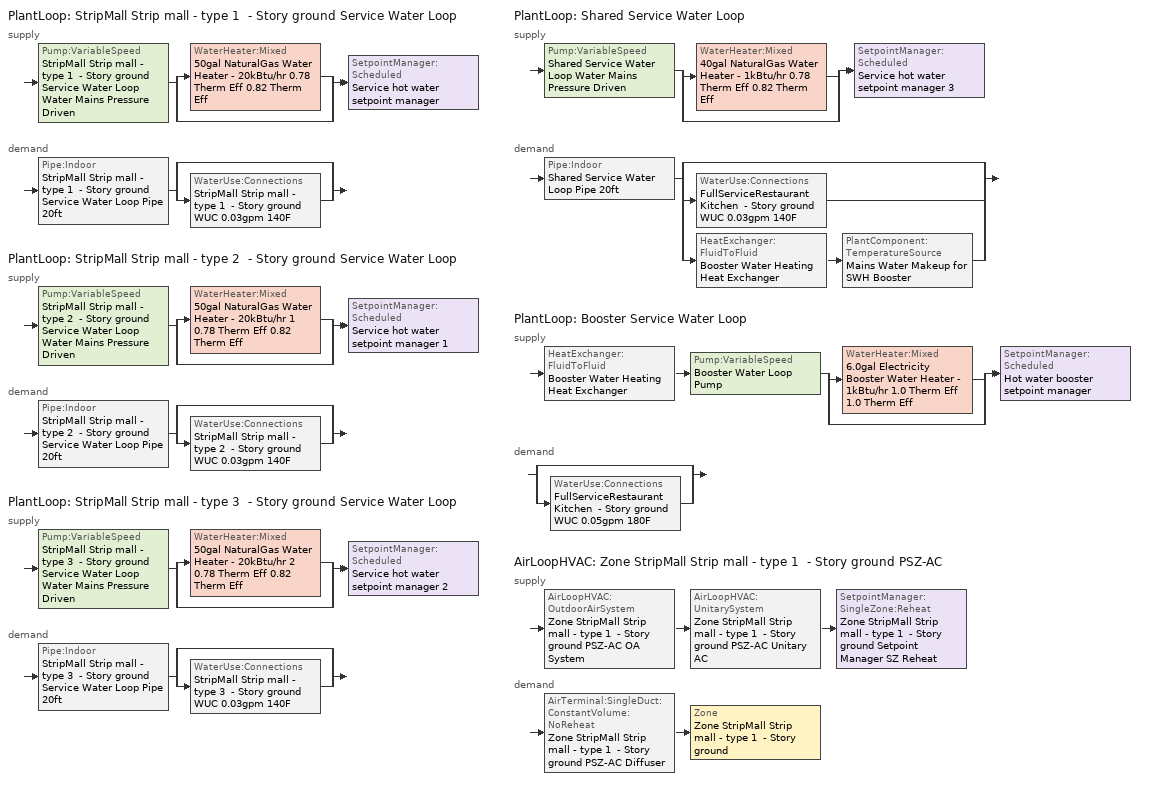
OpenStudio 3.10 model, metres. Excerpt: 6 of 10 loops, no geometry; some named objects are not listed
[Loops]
PlantLoop 'StripMall Strip mall - type 1  - Story ground Service Water Loop'
 supply: Pump:VariableSpeed 'StripMall Strip mall - type 1  - Story ground Service Water Loop Water Mains Pressure Driven' > split
  | WaterHeater:Mixed '50gal NaturalGas Water Heater - 20kBtu/hr 0.78 Therm Eff 0.82 Therm Eff'
  | bypass
  join > SetpointManager:Scheduled 'Service hot water setpoint manager'
 demand: Pipe:Indoor 'StripMall Strip mall - type 1  - Story ground Service Water Loop Pipe 20ft' > split
  | bypass
  | WaterUse:Connections 'StripMall Strip mall - type 1  - Story ground WUC 0.03gpm 140F'
PlantLoop 'StripMall Strip mall - type 2  - Story ground Service Water Loop'
 supply: Pump:VariableSpeed 'StripMall Strip mall - type 2  - Story ground Service Water Loop Water Mains Pressure Driven' > split
  | WaterHeater:Mixed '50gal NaturalGas Water Heater - 20kBtu/hr 1 0.78 Therm Eff 0.82 Therm Eff'
  | bypass
  join > SetpointManager:Scheduled 'Service hot water setpoint manager 1'
 demand: Pipe:Indoor 'StripMall Strip mall - type 2  - Story ground Service Water Loop Pipe 20ft' > split
  | bypass
  | WaterUse:Connections 'StripMall Strip mall - type 2  - Story ground WUC 0.03gpm 140F'
PlantLoop 'StripMall Strip mall - type 3  - Story ground Service Water Loop'
 supply: Pump:VariableSpeed 'StripMall Strip mall - type 3  - Story ground Service Water Loop Water Mains Pressure Driven' > split
  | WaterHeater:Mixed '50gal NaturalGas Water Heater - 20kBtu/hr 2 0.78 Therm Eff 0.82 Therm Eff'
  | bypass
  join > SetpointManager:Scheduled 'Service hot water setpoint manager 2'
 demand: Pipe:Indoor 'StripMall Strip mall - type 3  - Story ground Service Water Loop Pipe 20ft' > split
  | bypass
  | WaterUse:Connections 'StripMall Strip mall - type 3  - Story ground WUC 0.03gpm 140F'
PlantLoop 'Shared Service Water Loop'
 supply: Pump:VariableSpeed 'Shared Service Water Loop Water Mains Pressure Driven' > split
  | WaterHeater:Mixed '40gal NaturalGas Water Heater - 1kBtu/hr 0.78 Therm Eff 0.82 Therm Eff'
  | bypass
  join > SetpointManager:Scheduled 'Service hot water setpoint manager 3'
 demand: Pipe:Indoor 'Shared Service Water Loop Pipe 20ft' > split
  | bypass
  | WaterUse:Connections 'FullServiceRestaurant Kitchen  - Story ground WUC 0.03gpm 140F'
  | HeatExchanger:FluidToFluid 'Booster Water Heating Heat Exchanger' > PlantComponent:TemperatureSource 'Mains Water Makeup for SWH Booster'
PlantLoop 'Booster Service Water Loop'
 supply: HeatExchanger:FluidToFluid 'Booster Water Heating Heat Exchanger' > Pump:VariableSpeed 'Booster Water Loop Pump' > split
  | WaterHeater:Mixed '6.0gal Electricity Booster Water Heater - 1kBtu/hr 1.0 Therm Eff 1.0 Therm Eff'
  | bypass
  join > SetpointManager:Scheduled 'Hot water booster setpoint manager'
 demand: split
  | bypass
  | WaterUse:Connections 'FullServiceRestaurant Kitchen  - Story ground WUC 0.05gpm 180F'
AirLoopHVAC 'Zone StripMall Strip mall - type 1  - Story ground PSZ-AC'
 supply: AirLoopHVAC:OutdoorAirSystem 'Zone StripMall Strip mall - type 1  - Story ground PSZ-AC OA System' > AirLoopHVAC:UnitarySystem 'Zone StripMall Strip mall - type 1  - Story ground PSZ-AC Unitary AC' > SetpointManager:SingleZone:Reheat 'Zone StripMall Strip mall - type 1  - Story ground Setpoint Manager SZ Reheat'
 demand: AirTerminal:SingleDuct:ConstantVolume:NoReheat 'Zone StripMall Strip mall - type 1  - Story ground PSZ-AC Diffuser' > Zone 'Zone StripMall Strip mall - type 1  - Story ground'
[SizingPeriod:DesignDay] Barometric Pressure {Pa}=98006; Wind Speed {m/s}=3.5; Wind Direction {deg}=240; Rain Indicator=No; Snow Indicator=No; Day of Month=21; Day Type=SummerDesignDay; Daylight Saving Time Indicator=No; Humidity Condition Type=Wetbulb; Dry-Bulb Temperature Range Modifier Type=DefaultMultipliers; Solar Model Indicator=ASHRAETau
Name | Maximum Dry-Bulb Temperature {C} | Daily Dry-Bulb Temperature Range {deltaC} | Month | Wetbulb or DewPoint at Maximum Dry-Bulb {C} | ASHRAE Clear Sky Optical Depth for Beam Irradiance | ASHRAE Clear Sky Optical Depth for Diffuse Irradiance
Mason Jewett Fld October .4% Condns DB=>MCWB 1 | 27.9 | 10.2 | 10 | 21.3 | 0.341 | 2.48
Mason Jewett Fld September .4% Condns DB=>MCWB 1 | 31.3 | 12 | 9 | 20.1 | 0.385 | 2.329
[Construction]
Copper pipe 0.75in type L with 0.5in fiberglass batt: Fiberglass batt 0.5in, Copper pipe 0.75in type L
Copper pipe 0.75in type L with 0.5in fiberglass batt 1: Fiberglass batt 0.5in 1, Copper pipe 0.75in type L 1
Copper pipe 0.75in type L with 0.5in fiberglass batt 2: Fiberglass batt 0.5in 2, Copper pipe 0.75in type L 2
Copper pipe 0.75in type L with 0.5in fiberglass batt 3: Fiberglass batt 0.5in 3, Copper pipe 0.75in type L 3
[Material] Roughness=Smooth; Thermal Absorptance=0.9; Solar Absorptance=0.7; Visible Absorptance=0.7
Name | Thickness {m} | Conductivity {W/m-K} | Density {kg/m3} | Specific Heat {J/kg-K}
Copper pipe 0.75in type L; Copper pipe 0.75in type L 1; Copper pipe 0.75in type L 2; Copper pipe 0.75in type L 3 | 0.001143 | 386 | 8906.27 | 385.1856
Fiberglass batt 0.5in; Fiberglass batt 0.5in 1; Fiberglass batt 0.5in 2; Fiberglass batt 0.5in 3 | 0.0127 | 0.0663448 | 11.2129 | 837.36
[Sizing:Zone]
Zone StripMall Strip mall - type 1  - Story ground: Zone Cooling Design Supply Air Temperature Input Method=SupplyAirTemperature; Zone Cooling Design Supply Air Temperature {C}=12.7778; Zone Cooling Design Supply Air Temperature Difference {deltaC}=11.11; Zone Heating Design Supply Air Temperature Input Method=SupplyAirTemperature; Zone Heating Design Supply Air Temperature {C}=50; Zone Heating Design Supply Air Temperature Difference {deltaC}=11.11; Zone Cooling Design Supply Air Humidity Ratio {kg-H2O/kg-air}=0.0085; Zone Heating Design Supply Air Humidity Ratio {kg-H2O/kg-air}=0.008; Cooling Design Air Flow Method=DesignDay; Heating Design Air Flow Method=DesignDay; Heating Maximum Air Flow Fraction=1; Account for Dedicated Outdoor Air System=No; Dedicated Outdoor Air System Control Strategy=NeutralSupplyAir; Dedicated Outdoor Air Low Setpoint Temperature for Design {C}=autosize; Dedicated Outdoor Air High Setpoint Temperature for Design {C}=autosize; Zone Load Sizing Method=Sensible Load Only No Latent Load; Zone Latent Cooling Design Supply Air Humidity Ratio Input Method=HumidityRatioDifference; Zone Cooling Design Supply Air Humidity Ratio Difference {kgWater/kgDryAir}=0.005; Zone Latent Heating Design Supply Air Humidity Ratio Input Method=HumidityRatioDifference; Zone Humidification Design Supply Air Humidity Ratio Difference {kgWater/kgDryAir}=0.005; Sizing Option=Coincident
[Zone equipment]
Zone StripMall Strip mall - type 1  - Story ground: Zone StripMall Strip mall - type 1  - Story ground PSZ-AC Diffuser
[WaterUse:Equipment:Definition] Sensible Fraction Schedule=Fraction Sensible - 0.2; Latent Fraction Schedule=Fraction Latent - 0.05
Name | Peak Flow Rate {m3/s} | Target Temperature Schedule
FullServiceRestaurant Kitchen  - Story ground Dishwasher Booster 0.05gpm 180F | 3.09798e-06 | Mixed Water At Faucet Temp - 180F
FullServiceRestaurant Kitchen  - Story ground Water Use 0.03gpm 140F | 2.06532e-06 | Mixed Water At Faucet Temp - 140F
StripMall Strip mall - type 1  - Story ground Water Use 0.03gpm 140F; StripMall Strip mall - type 2  - Story ground Water Use 0.03gpm 140F; StripMall Strip mall - type 3  - Story ground Water Use 0.03gpm 140F | 1.89271e-06 | Mixed Water At Faucet Temp - 140F
[WaterUse:Equipment]
Name | Water Use Equipment Definition | Space | Flow Rate Fraction Schedule
FullServiceRestaurant Kitchen  - Story ground Service Water Use 0.05gpm 180F | FullServiceRestaurant Kitchen  - Story ground Dishwasher Booster 0.05gpm 180F | FullServiceRestaurant Kitchen  - Story ground | RestaurantSitDown BLDG_SWH_SCH
FullServiceRestaurant Kitchen  - Story ground Service Water Use 0.03gpm 140F | FullServiceRestaurant Kitchen  - Story ground Water Use 0.03gpm 140F | FullServiceRestaurant Kitchen  - Story ground | RestaurantSitDown BLDG_SWH_SCH
StripMall Strip mall - type 1  - Story ground Service Water Use 0.03gpm 140F | StripMall Strip mall - type 1  - Story ground Water Use 0.03gpm 140F | StripMall Strip mall - type 1  - Story ground | RetailStripmall Type1_SWH_SCH
StripMall Strip mall - type 2  - Story ground Service Water Use 0.03gpm 140F | StripMall Strip mall - type 2  - Story ground Water Use 0.03gpm 140F | StripMall Strip mall - type 2  - Story ground | RetailStripmall Type2_SWH_SCH
StripMall Strip mall - type 3  - Story ground Service Water Use 0.03gpm 140F | StripMall Strip mall - type 3  - Story ground Water Use 0.03gpm 140F | StripMall Strip mall - type 3  - Story ground | RetailStripmall Type3_SWH_SCH
[WaterUse:Connections] Drain Water Heat Exchanger Type=None; Drain Water Heat Exchanger Destination=Plant
Name | Water Use Equipment Name 1
FullServiceRestaurant Kitchen  - Story ground WUC 0.05gpm 180F | FullServiceRestaurant Kitchen  - Story ground Service Water Use 0.05gpm 180F
FullServiceRestaurant Kitchen  - Story ground WUC 0.03gpm 140F | FullServiceRestaurant Kitchen  - Story ground Service Water Use 0.03gpm 140F
StripMall Strip mall - type 1  - Story ground WUC 0.03gpm 140F | StripMall Strip mall - type 1  - Story ground Service Water Use 0.03gpm 140F
StripMall Strip mall - type 2  - Story ground WUC 0.03gpm 140F | StripMall Strip mall - type 2  - Story ground Service Water Use 0.03gpm 140F
StripMall Strip mall - type 3  - Story ground WUC 0.03gpm 140F | StripMall Strip mall - type 3  - Story ground Service Water Use 0.03gpm 140F
[PlantLoop] Glycol Concentration=0; Load Distribution Scheme=Optimal
Name | Maximum Loop Temperature {C} | Minimum Loop Temperature {C} | Maximum Loop Flow Rate {m3/s} | Plant Loop Volume {m3}
StripMall Strip mall - type 1  - Story ground Service Water Loop; StripMall Strip mall - type 2  - Story ground Service Water Loop; StripMall Strip mall - type 3  - Story ground Service Water Loop | 60 | 10 | 1.89271e-06 | 0.000227125
Shared Service Water Loop | 60 | 10 | 2.78818e-05 | 0.00334582
Booster Service Water Loop |  |  | 3.09798e-06 | 0.000371758
[Sizing:Plant] Loop Type=Heating; Loop Design Temperature Difference {deltaC}=5; Sizing Option=NonCoincident; Zone Timesteps in Averaging Window=1; Coincident Sizing Factor Mode=None
Name | Design Loop Exit Temperature {C}
StripMall Strip mall - type 1  - Story ground Service Water Loop; StripMall Strip mall - type 2  - Story ground Service Water Loop; StripMall Strip mall - type 3  - Story ground Service Water Loop; Shared Service Water Loop | 60
Booster Service Water Loop | 82.2222
[SetpointManager:Scheduled] Control Variable=Temperature
Name | Schedule | Setpoint Node or NodeList
Service hot water setpoint manager | Service Water Loop Temp - 140F | StripMall Strip mall - type 1  - Story ground Service Water Loop Supply Outlet Node
Service hot water setpoint manager 1 | Service Water Loop Temp - 140F | StripMall Strip mall - type 2  - Story ground Service Water Loop Supply Outlet Node
Service hot water setpoint manager 2 | Service Water Loop Temp - 140F | StripMall Strip mall - type 3  - Story ground Service Water Loop Supply Outlet Node
Service hot water setpoint manager 3 | Service Water Loop Temp - 140F | Shared Service Water Loop Supply Outlet Node
Hot water booster setpoint manager | Service Water Booster Temp - 180F | Booster Service Water Loop Supply Outlet Node
[Pump:VariableSpeed] Motor Efficiency=1; Coefficient 1 of the Part Load Performance Curve=0; Coefficient 2 of the Part Load Performance Curve=3.2485; Coefficient 3 of the Part Load Performance Curve=-4.7443; Coefficient 4 of the Part Load Performance Curve=2.5294; Pump Control Type=Intermittent; Skin Loss Radiative Fraction=0.5; Design Power Sizing Method=PowerPerFlowPerPressure; Design Electric Power per Unit Flow Rate {W/(m3/s)}=348701.1; Design Shaft Power per Unit Flow Rate per Unit Head {W-s/m3-Pa}=1.28205; Design Minimum Flow Rate Fraction=0
Name | Rated Flow Rate {m3/s} | Rated Pump Head {Pa} | Rated Power Consumption {W} | Minimum Flow Rate {m3/s}
StripMall Strip mall - type 1  - Story ground Service Water Loop Water Mains Pressure Driven; StripMall Strip mall - type 2  - Story ground Service Water Loop Water Mains Pressure Driven; StripMall Strip mall - type 3  - Story ground Service Water Loop Water Mains Pressure Driven | 1.89271e-06 | 0.001 | 2.42655e-09
Shared Service Water Loop Water Mains Pressure Driven | 2.78818e-05 | 0.001 | 3.57459e-08
Booster Water Loop Pump | 3.09798e-06 | 0 | 0 | 0
[WaterHeater:Mixed] Deadband Temperature Difference {deltaC}=2; Heater Control Type=Cycle; Off Cycle Parasitic Fuel Consumption Rate {W}=0; Off Cycle Parasitic Heat Fraction to Tank=0; On Cycle Parasitic Fuel Consumption Rate {W}=0; On Cycle Parasitic Heat Fraction to Tank=0; Ambient Temperature Indicator=Schedule; Ambient Temperature Schedule=Water Heater Ambient Temp Schedule 71.6F; Use Side Effectiveness=1; Source Side Effectiveness=1; Use Side Design Flow Rate {m3/s}=autosize; Source Side Design Flow Rate {m3/s}=autosize; Indirect Water Heating Recovery Time {hr}=1.5; Source Side Flow Control Mode=IndirectHeatPrimarySetpoint
Name | Tank Volume {m3} | Setpoint Temperature Schedule | Maximum Temperature Limit {C} | Heater Maximum Capacity {W} | Heater Fuel Type | Heater Thermal Efficiency | Off Cycle Parasitic Fuel Type | On Cycle Parasitic Fuel Type | Off Cycle Loss Coefficient to Ambient Temperature {W/K} | On Cycle Loss Coefficient to Ambient Temperature {W/K}
50gal NaturalGas Water Heater - 20kBtu/hr 0.78 Therm Eff 0.82 Therm Eff; 50gal NaturalGas Water Heater - 20kBtu/hr 1 0.78 Therm Eff 0.82 Therm Eff; 50gal NaturalGas Water Heater - 20kBtu/hr 2 0.78 Therm Eff 0.82 Therm Eff | 0.189271 | Service Water Loop Temp - 140F | 60 | 5861.42 | NaturalGas | 0.82 | NaturalGas | NaturalGas | 3.02763 | 3.02763
40gal NaturalGas Water Heater - 1kBtu/hr 0.78 Therm Eff 0.82 Therm Eff | 0.151416 | Service Water Loop Temp - 140F | 60 | 362.652 | NaturalGas | 0.82 | NaturalGas | NaturalGas | 0.169372 | 0.169372
6.0gal Electricity Booster Water Heater - 1kBtu/hr 1.0 Therm Eff 1.0 Therm Eff | 0.0227125 | Service Water Loop Temp - 180F | 82.2222 | 174.073 | Electricity | 1 | Electricity | Electricity | 2.26162 | 2.26162
[WaterHeater:Sizing] Design Mode=PeakDraw; Time Storage Can Meet Peak Draw {hr}=0.538503; Time for Tank Recovery {hr}=0; Nominal Tank Volume for Autosizing Plant Connections {m3}=1
50gal NaturalGas Water Heater - 20kBtu/hr 0.78 Therm Eff 0.82 Therm Eff; 50gal NaturalGas Water Heater - 20kBtu/hr 1 0.78 Therm Eff 0.82 Therm Eff; 50gal NaturalGas Water Heater - 20kBtu/hr 2 0.78 Therm Eff 0.82 Therm Eff; 40gal NaturalGas Water Heater - 1kBtu/hr 0.78 Therm Eff 0.82 Therm Eff; 6.0gal Electricity Booster Water Heater - 1kBtu/hr 1.0 Therm Eff 1.0 Therm Eff
[Pipe:Indoor] Environment Type=Schedule; Pipe Inside Diameter {m}=0.019939; Pipe Length {m}=6.1
Name | Construction | Ambient Temperature Schedule | Ambient Air Velocity Schedule
StripMall Strip mall - type 1  - Story ground Service Water Loop Pipe 20ft | Copper pipe 0.75in type L with 0.5in fiberglass batt | StripMall Strip mall - type 1  - Story ground Service Water Loop Piping Air Temp - 70F | StripMall Strip mall - type 1  - Story ground Service Water Loop Piping Air Velocity - 0.67mph
StripMall Strip mall - type 2  - Story ground Service Water Loop Pipe 20ft | Copper pipe 0.75in type L with 0.5in fiberglass batt 1 | StripMall Strip mall - type 2  - Story ground Service Water Loop Piping Air Temp - 70F | StripMall Strip mall - type 2  - Story ground Service Water Loop Piping Air Velocity - 0.67mph
StripMall Strip mall - type 3  - Story ground Service Water Loop Pipe 20ft | Copper pipe 0.75in type L with 0.5in fiberglass batt 2 | StripMall Strip mall - type 3  - Story ground Service Water Loop Piping Air Temp - 70F | StripMall Strip mall - type 3  - Story ground Service Water Loop Piping Air Velocity - 0.67mph
Shared Service Water Loop Pipe 20ft | Copper pipe 0.75in type L with 0.5in fiberglass batt 3 | Shared Service Water Loop Piping Air Temp - 70F | Shared Service Water Loop Piping Air Velocity - 0.67mph
[HeatExchanger:FluidToFluid]
Booster Water Heating Heat Exchanger: Loop Demand Side Design Flow Rate {m3/s}=3.09798e-06; Loop Supply Side Design Flow Rate {m3/s}=3.09798e-06; Heat Exchange Model Type=Ideal; Heat Exchanger U-Factor Times Area Value {W/K}=3.77529; Control Type=UncontrolledOn; Minimum Temperature Difference to Activate Heat Exchanger {deltaC}=0.01; Heat Transfer Metering End Use Type=LoopToLoop; Component Override Cooling Control Temperature Mode=Loop; Sizing Factor=1; Operation Minimum Temperature Limit {C}=0; Operation Maximum Temperature Limit {C}=100
[PlantComponent:TemperatureSource]
Mains Water Makeup for SWH Booster: Design Volume Flow Rate {m3/s}=2.78818e-05; Temperature Specification Type=Scheduled; Source Temperature {C}=9.89; Source Temperature Schedule=Booster Water Makeup Temperature
[Refrigeration:System] Minimum Condensing Temperature {C}=21; Refrigeration System Working Fluid Type=R404a; Suction Temperature Control Type=ConstantSuctionTemperature
Name | Refrigeration Condenser
MT Refrigeration System | Refrigeration Condenser Air Cooled 1
LT Refrigeration System | Refrigeration Condenser Air Cooled 2
[Refrigeration:Compressor] Rated Return Gas Temperature {C}=18.3; Rated Subcooling {deltaC}=0
Name | Refrigeration Compressor Power Curve | Refrigeration Compressor Capacity Curve
MT Refrigeration System Compressor 1 | Old_Med_Temp_Comp_Pwr_Curve | Old_Med_Temp_Comp_Cap_Curve
LT Refrigeration System Compressor 1 | Old_Low_Temp_Comp_Pwr_Curve | Old_Low_Temp_Comp_Cap_Curve
[Refrigeration:Condenser:AirCooled] Rated Subcooling Temperature Difference {deltaC}=0; Condenser Fan Speed Control Type=VariableSpeed; Minimum Fan Air Flow Ratio=0
Name | Rated Effective Total Heat Rejection Rate Curve | Rated Fan Power {W}
Refrigeration Condenser Air Cooled 1 | Condenser Heat Rejection Function of Temperature | 109.172
Refrigeration Condenser Air Cooled 2 | Condenser Heat Rejection Function of Temperature 1 | 111.356
[AirLoopHVAC]
Zone StripMall Strip mall - type 1  - Story ground PSZ-AC: Availability Schedule=Zone StripMall Strip mall - type 1  - Story ground PSZ-AC Occ Sch; Design Supply Air Flow Rate {m3/s}=0.19477; Design Return Air Flow Fraction of Supply Air Flow=1
[Sizing:System]
Zone StripMall Strip mall - type 1  - Story ground PSZ-AC: Type of Load to Size On=Sensible; Design Outdoor Air Flow Rate {m3/s}=0.19477; Central Heating Maximum System Air Flow Ratio=1; Preheat Design Temperature {C}=7.22222; Preheat Design Humidity Ratio {kg-H2O/kg-Air}=0.008; Precool Design Temperature {C}=12.7778; Precool Design Humidity Ratio {kg-H2O/kg-Air}=0.008; Central Cooling Design Supply Air Temperature {C}=12.7778; Central Heating Design Supply Air Temperature {C}=50; Sizing Option=Coincident; 100% Outdoor Air in Cooling=No; 100% Outdoor Air in Heating=No; Central Cooling Design Supply Air Humidity Ratio {kg-H2O/kg-Air}=0.0085; Central Heating Design Supply Air Humidity Ratio {kg-H2O/kg-Air}=0.008; Cooling Design Air Flow Method=DesignDay; Heating Design Air Flow Method=DesignDay; System Outdoor Air Method=ZoneSum; Zone Maximum Outdoor Air Fraction=1; Cooling Supply Air Flow Rate Per Floor Area {m3/s-m2}=0.00996765; Cooling Fraction of Autosized Cooling Supply Air Flow Rate=1; Cooling Supply Air Flow Rate Per Unit Cooling Capacity {m3/s-W}=3.94755e-05; Heating Supply Air Flow Rate Per Floor Area {m3/s-m2}=0.00996765; Heating Fraction of Autosized Heating Supply Air Flow Rate=1; Heating Fraction of Autosized Cooling Supply Air Flow Rate=1; Heating Supply Air Flow Rate Per Unit Heating Capacity {m3/s-W}=3.15882e-05; Cooling Design Capacity Method=CoolingDesignCapacity; Cooling Design Capacity {W}=3035.23; Cooling Design Capacity Per Floor Area {W/m2}=234.7; Fraction of Autosized Cooling Design Capacity=1; Heating Design Capacity Method=HeatingDesignCapacity; Heating Design Capacity {W}=5609.98; Heating Design Capacity Per Floor Area {W/m2}=157; Fraction of Autosized Heating Design Capacity=1; Central Cooling Capacity Control Method=OnOff; Occupant Diversity=1
[SetpointManager:SingleZone:Reheat]
Zone StripMall Strip mall - type 1  - Story ground Setpoint Manager SZ Reheat: Minimum Supply Air Temperature {C}=12.7778; Maximum Supply Air Temperature {C}=50; Control Zone=Zone StripMall Strip mall - type 1  - Story ground; Setpoint Node or NodeList=Zone StripMall Strip mall - type 1  - Story ground PSZ-AC Supply Outlet Node
[Coil:Heating:Gas]
Zone StripMall Strip mall - type 1  - Story ground PSZ-AC Gas Htg Coil 54kBtu/hr 0.8 Thermal Eff: Availability Schedule=Always On Discrete; Gas Burner Efficiency=0.8; Nominal Capacity {W}=9714.72; On Cycle Parasitic Electric Load {W}=0; Off Cycle Parasitic Gas Load {W}=0
[Coil:Heating:Electric]
Zone StripMall Strip mall - type 1  - Story ground PSZ-AC No Heat: Availability Schedule=Always Off Discrete; Efficiency=1; Nominal Capacity {W}=0
[Coil:Cooling:DX:SingleSpeed]
Zone StripMall Strip mall - type 1  - Story ground PSZ-AC 1spd DX AC Clg Coil 28kBtu/hr 9.7SEER: Availability Schedule=Always On Discrete; Rated Total Cooling Capacity {W}=4836.61; Rated Sensible Heat Ratio=0.701083; Rated COP {W/W}=2.967036; Rated Air Flow Rate {m3/s}=0.19477; Rated Evaporator Fan Power Per Volume Flow Rate 2017 {W/(m3/s)}=773.3; Rated Evaporator Fan Power Per Volume Flow Rate 2023 {W/(m3/s)}=934.4; Total Cooling Capacity Function of Temperature Curve=DOE Ref DX Clg Coil Cool-Cap-fT; Total Cooling Capacity Function of Flow Fraction Curve=DOE Ref DX Clg Coil Cool-CAP-fFlow; Energy Input Ratio Function of Temperature Curve=DOE Ref DX Clg Coil Cool-EIR-fT; Energy Input Ratio Function of Flow Fraction Curve=DOE Ref DX Clg Coil Cool-EIR-fFlow; Part Load Fraction Correlation Curve=DOE Ref DX Clg Coil Cool-PLF-fPLR; Minimum Outdoor Dry-Bulb Temperature for Compressor Operation {C}=-25; Nominal Time for Condensate Removal to Begin {s}=0; Ratio of Initial Moisture Evaporation Rate and Steady State Latent Capacity=0; Maximum Cycling Rate {cycles/hr}=0; Latent Capacity Time Constant {s}=0; Condenser Type=AirCooled; Evaporative Condenser Effectiveness=0.9; Evaporative Condenser Air Flow Rate {m3/s}=autosize; Evaporative Condenser Pump Rated Power Consumption {W}=autosize; Crankcase Heater Capacity {W}=0; Maximum Outdoor Dry-Bulb Temperature for Crankcase Heater Operation {C}=10; Basin Heater Capacity {W/K}=0; Basin Heater Setpoint Temperature {C}=2
[Fan:OnOff]
Zone StripMall Strip mall - type 1  - Story ground PSZ-AC Fan: Availability Schedule=Always On Discrete; Fan Total Efficiency=0.1885; Pressure Rise {Pa}=622.722; Maximum Flow Rate {m3/s}=0.19477; Motor Efficiency=0.29; Motor In Airstream Fraction=1; Fan Power Ratio Function of Speed Ratio Curve=Fan On Off Power Curve; Fan Efficiency Ratio Function of Speed Ratio Curve=Fan On Off Efficiency Curve
[AirLoopHVAC:UnitarySystem]
Zone StripMall Strip mall - type 1  - Story ground PSZ-AC Unitary AC: Control Type=Load; Controlling Zone or Thermostat Location=Zone StripMall Strip mall - type 1  - Story ground; Dehumidification Control Type=None; Availability Schedule=Always On Discrete; Supply Fan=Zone StripMall Strip mall - type 1  - Story ground PSZ-AC Fan; Fan Placement=DrawThrough; Supply Air Fan Operating Mode Schedule=Zone StripMall Strip mall - type 1  - Story ground PSZ-AC_night_fancycle_schedule; Heating Coil=Zone StripMall Strip mall - type 1  - Story ground PSZ-AC Gas Htg Coil 54kBtu/hr 0.8 Thermal Eff; DX Heating Coil Sizing Ratio=1; Cooling Coil=Zone StripMall Strip mall - type 1  - Story ground PSZ-AC 1spd DX AC Clg Coil 28kBtu/hr 9.7SEER; Use DOAS DX Cooling Coil=No; DOAS DX Cooling Coil Leaving Minimum Air Temperature {C}=2; Latent Load Control=SensibleOnlyLoadControl; Supplemental Heating Coil=Zone StripMall Strip mall - type 1  - Story ground PSZ-AC No Heat; Supply Air Flow Rate Method During Cooling Operation=SupplyAirFlowRate; Supply Air Flow Rate During Cooling Operation {m3/s}=0.19477; Supply Air Flow Rate Method During Heating Operation=SupplyAirFlowRate; Supply Air Flow Rate During Heating Operation {m3/s}=0.19477; Supply Air Flow Rate Method When No Cooling or Heating is Required=None; No Load Supply Air Flow Rate Control Set To Low Speed=Yes; Maximum Supply Air Temperature {C}=50; Maximum Outdoor Dry-Bulb Temperature for Supplemental Heater Operation {C}=21; Ancilliary On-Cycle Electric Power {W}=0; Ancilliary Off-Cycle Electric Power {W}=0
[Controller:OutdoorAir]
Zone StripMall Strip mall - type 1  - Story ground PSZ-AC OA System Controller: Minimum Outdoor Air Flow Rate {m3/s}=0.0637129; Maximum Outdoor Air Flow Rate {m3/s}=0.19477; Economizer Control Type=NoEconomizer; Economizer Control Action Type=ModulateFlow; Economizer Maximum Limit Dry-Bulb Temperature {C}=28; Economizer Maximum Limit Enthalpy {J/kg}=64000; Lockout Type=LockoutWithCompressor; Minimum Limit Type=FixedMinimum; Minimum Outdoor Air Schedule=Zone StripMall Strip mall - type 1  - Story ground PSZ-AC_night_ventcycle_schedule; Controller Mechanical Ventilation=Controller Mechanical Ventilation 1; High Humidity Control=No; High Humidity Outdoor Air Flow Ratio=1; Control High Indoor Humidity Based on Outdoor Humidity Ratio=Yes; Heat Recovery Bypass Control Type=BypassWhenWithinEconomizerLimits; Economizer Operation Staging=InterlockedWithMechanicalCooling
[Controller:MechanicalVentilation]
Controller Mechanical Ventilation 1: Availability Schedule=Always On Discrete
[AirLoopHVAC:OutdoorAirSystem]
Zone StripMall Strip mall - type 1  - Story ground PSZ-AC OA System: Controller=Zone StripMall Strip mall - type 1  - Story ground PSZ-AC OA System Controller
[AvailabilityManager:NightCycle] Applicability Schedule=Always On Discrete; Control Type=CycleOnAny; Thermostat Tolerance {deltaC}=1.9999; Cycling Run Time Control Type=Thermostat; Cycling Run Time {s}=1800
Availability Manager Night Cycle 1; Availability Manager Night Cycle 2; Availability Manager Night Cycle 3; Availability Manager Night Cycle 4; Availability Manager Night Cycle 5
[AirTerminal:SingleDuct:ConstantVolume:NoReheat]
Zone StripMall Strip mall - type 1  - Story ground PSZ-AC Diffuser: Availability Schedule=Always On Discrete; Maximum Air Flow Rate {m3/s}=0.19477
[Schedule:Ruleset]
Name | Default Day Schedule | Summer Design Day Schedule | Winter Design Day Schedule
RestaurantSitDown BLDG_SWH_SCH | RestaurantSitDown BLDG_SWH_SCH Default | RestaurantSitDown BLDG_SWH_SCH Summer Design Day | RestaurantSitDown BLDG_SWH_SCH Winter Design Day
Fraction Sensible - 0.2 | Fraction Sensible - 0.2 Default
Fraction Latent - 0.05 | Fraction Latent - 0.05 Default
Mixed Water At Faucet Temp - 180F | Mixed Water At Faucet Temp - 180F Default
Mixed Water At Faucet Temp - 140F | Mixed Water At Faucet Temp - 140F Default
RetailStripmall Type1_SWH_SCH | RetailStripmall Type1_SWH_SCH Default | RetailStripmall Type1_SWH_SCH Summer Design Day | RetailStripmall Type1_SWH_SCH Winter Design Day
Service Water Loop Temp - 140F | Service Water Loop Temp - 140F Default
Water Heater Ambient Temp Schedule 71.6F | Water Heater Ambient Temp Schedule 71.6F Default
StripMall Strip mall - type 1  - Story ground Service Water Loop Piping Air Temp - 70F | StripMall Strip mall - type 1  - Story ground Service Water Loop Piping Air Temp - 70F Default
StripMall Strip mall - type 1  - Story ground Service Water Loop Piping Air Velocity - 0.67mph | StripMall Strip mall - type 1  - Story ground Service Water Loop Piping Air Velocity - 0.67mph Default
RetailStripmall Type2_SWH_SCH | RetailStripmall Type2_SWH_SCH Default | RetailStripmall Type2_SWH_SCH Summer Design Day | RetailStripmall Type2_SWH_SCH Winter Design Day
StripMall Strip mall - type 2  - Story ground Service Water Loop Piping Air Temp - 70F | StripMall Strip mall - type 2  - Story ground Service Water Loop Piping Air Temp - 70F Default
StripMall Strip mall - type 2  - Story ground Service Water Loop Piping Air Velocity - 0.67mph | StripMall Strip mall - type 2  - Story ground Service Water Loop Piping Air Velocity - 0.67mph Default
RetailStripmall Type3_SWH_SCH | RetailStripmall Type3_SWH_SCH Default | RetailStripmall Type3_SWH_SCH Summer Design Day | RetailStripmall Type3_SWH_SCH Winter Design Day
StripMall Strip mall - type 3  - Story ground Service Water Loop Piping Air Temp - 70F | StripMall Strip mall - type 3  - Story ground Service Water Loop Piping Air Temp - 70F Default
StripMall Strip mall - type 3  - Story ground Service Water Loop Piping Air Velocity - 0.67mph | StripMall Strip mall - type 3  - Story ground Service Water Loop Piping Air Velocity - 0.67mph Default
Shared Service Water Loop Piping Air Temp - 70F | Shared Service Water Loop Piping Air Temp - 70F Default
Shared Service Water Loop Piping Air Velocity - 0.67mph | Shared Service Water Loop Piping Air Velocity - 0.67mph Default
Service Water Loop Temp - 180F | Service Water Loop Temp - 180F Default
Service Water Booster Temp - 180F | Service Water Booster Temp - 180F Default
Zone StripMall Strip mall - type 1  - Story ground PSZ-AC Occ Sch | Zone StripMall Strip mall - type 1  - Story ground PSZ-AC Occ Sch Default | Zone StripMall Strip mall - type 1  - Story ground PSZ-AC Occ Sch Summer Design Day | Zone StripMall Strip mall - type 1  - Story ground PSZ-AC Occ Sch Winter Design Day
Zone StripMall Strip mall - type 1  - Story ground PSZ-AC_night_fancycle_schedule | Zone StripMall Strip mall - type 1  - Story ground PSZ-AC Occ Sch Default 1 | Zone StripMall Strip mall - type 1  - Story ground PSZ-AC Occ Sch Summer Design Day 1 | Zone StripMall Strip mall - type 1  - Story ground PSZ-AC Occ Sch Winter Design Day 1
[Schedule:Day]
RestaurantSitDown BLDG_SWH_SCH Default: No, 0, 15, 0.2125, 0, 30, 0.2, 0, 45, 0.15, 1, 0, 0.1, 1, 15, 0.05, 1, 30, 0, 5, 30, 0, 5, 45, 0.0375, 6, 0, 0.075, 6, 15, 0.1125, 6, 30, 0.15, 6, 45, 0.2625, 7, 0, 0.375, 7, 15, 0.4875, 7, 30, 0.6, 7, 45, 0.5875, 8, 0, 0.575, 8, 15, 0.5625, 8, 30, 0.55, 8, 45, 0.525, 9, 0, 0.5, 9, 15, 0.475, 9, 30, 0.45, 9, 45, 0.4375, 10, 0, 0.425, 10, 15, 0.4125, 10, 30, 0.4, 10, 45, 0.4125, 11, 0, 0.425, 11, 15, 0.4375, 11, 30, 0.45, 11, 45, 0.4375, 12, 0, 0.425, 12, 15, 0.4125, 12, 30, 0.4, 12, 45, 0.3875, 13, 0, 0.375, 13, 15, 0.3625, 13, 30, 0.35, 13, 45, 0.3375, 14, 0, 0.325, 14, 15, 0.3125, 14, 30, 0.3, 16, 30, 0.3, 16, 45, 0.325, 17, 0, 0.35, 17, 15, 0.375, 17, 30, 0.4, 17, 45, 0.4375, 18, 0, 0.475, 18, 15, 0.5125, 18, 30, 0.55, 18, 45, 0.5625, 19, 0, 0.575, 19, 15, 0.5875, 19, 30, 0.6, 19, 45, 0.575, 20, 0, 0.55, 20, 15, 0.525, 20, 30, 0.5, 20, 45, 0.5125, 21, 0, 0.525, 21, 15, 0.5375, 21, 30, 0.55, 21, 45, 0.525, 22, 0, 0.5, 22, 15, 0.475, 22, 30, 0.45, 22, 45, 0.4, 23, 0, 0.35, 23, 15, 0.3, 23, 30, 0.25, 23, 45, 0.2375, 24, 0, 0.225
RestaurantSitDown BLDG_SWH_SCH Summer Design Day: No, 1, 0, 0.2, 6, 0, 0, 7, 0, 0.15, 8, 0, 0.6, 9, 0, 0.55, 10, 0, 0.45, 11, 0, 0.4, 12, 0, 0.45, 13, 0, 0.4, 14, 0, 0.35, 17, 0, 0.3, 18, 0, 0.4, 19, 0, 0.55, 20, 0, 0.6, 21, 0, 0.5, 22, 0, 0.55, 23, 0, 0.45, 24, 0, 0.25
RestaurantSitDown BLDG_SWH_SCH Winter Design Day: No, 1, 0, 0.2, 6, 0, 0, 9, 0, 0.15, 10, 0, 0.5, 11, 0, 0.45, 13, 0, 0.5, 14, 0, 0.45, 16, 0, 0.4, 17, 0, 0.35, 18, 0, 0.4, 20, 0, 0.55, 21, 0, 0.5, 22, 0, 0.55, 23, 0, 0.4, 24, 0, 0.3
RestaurantSitDown BLDG_SWH_SCH WntrDsn|Sat Day: No, 0, 15, 0.225, 0, 30, 0.2, 0, 45, 0.15, 1, 0, 0.1, 1, 15, 0.05, 1, 30, 0, 4, 30, 0, 4, 45, 0.0125, 5, 0, 0.025, 5, 15, 0.0375, 5, 30, 0.05, 5, 45, 0.0625, 6, 0, 0.075, 6, 15, 0.0875, 6, 30, 0.1, 6, 45, 0.1125, 7, 0, 0.125, 7, 15, 0.1375, 7, 30, 0.15, 8, 30, 0.15, 8, 45, 0.2375, 9, 0, 0.325, 9, 15, 0.4125, 9, 30, 0.5, 9, 45, 0.4875, 10, 0, 0.475, 10, 15, 0.4625, 10, 30, 0.45, 10, 45, 0.4625, 11, 0, 0.475, 11, 15, 0.4875, 11, 30, 0.5, 12, 30, 0.5, 12, 45, 0.4875, 13, 0, 0.475, 13, 15, 0.4625, 13, 30, 0.45, 13, 45, 0.4375, 14, 0, 0.425, 14, 15, 0.4125, 14, 30, 0.4, 15, 30, 0.4, 15, 45, 0.3875, 16, 0, 0.375, 16, 15, 0.3625, 16, 30, 0.35, 16, 45, 0.3625, 17, 0, 0.375, 17, 15, 0.3875, 17, 30, 0.4, 17, 45, 0.4375, 18, 0, 0.475, 18, 15, 0.5125, 18, 30, 0.55, 19, 30, 0.55, 19, 45, 0.5375, 20, 0, 0.525, 20, 15, 0.5125, 20, 30, 0.5, 20, 45, 0.5125, 21, 0, 0.525, 21, 15, 0.5375, 21, 30, 0.55, 21, 45, 0.5125, 22, 0, 0.475, 22, 15, 0.4375, 22, 30, 0.4, 22, 45, 0.375, 23, 0, 0.35, 23, 15, 0.325, 23, 30, 0.3, 23, 45, 0.275, 24, 0, 0.25
Fraction Sensible - 0.2 Default: 24, 0, 0.2
Fraction Latent - 0.05 Default: 24, 0, 0.05
Mixed Water At Faucet Temp - 180F Default; Service Water Loop Temp - 180F Default; Service Water Booster Temp - 180F Default: 24, 0, 82.2222
Mixed Water At Faucet Temp - 140F Default; Service Water Loop Temp - 140F Default: 24, 0, 60
RetailStripmall Type1_SWH_SCH Default: No, 0, 15, 0.0325, 0, 30, 0, 6, 0, 0, 6, 15, 0.005, 6, 30, 0.01, 6, 45, 0.015, 7, 0, 0.02, 7, 15, 0.025, 7, 30, 0.03, 7, 45, 0.035, 8, 0, 0.04, 8, 30, 0.04, 8, 45, 0.0675, 9, 0, 0.095, 9, 15, 0.1225, 9, 30, 0.15, 9, 45, 0.17, 10, 0, 0.19, 10, 15, 0.21, 10, 30, 0.23, 10, 45, 0.2525, 11, 0, 0.275, 11, 15, 0.2975, 11, 30, 0.32, 11, 45, 0.3425, 12, 0, 0.365, 12, 15, 0.3875, 12, 30, 0.41, 12, 45, 0.4625, 13, 0, 0.515, 13, 15, 0.5675, 13, 30, 0.62, 13, 45, 0.615, 14, 0, 0.61, 14, 15, 0.605, 14, 30, 0.6, 14, 45, 0.5875, 15, 0, 0.575, 15, 15, 0.5625, 15, 30, 0.55, 15, 45, 0.525, 16, 0, 0.5, 16, 15, 0.475, 16, 30, 0.45, 16, 45, 0.4625, 17, 0, 0.475, 17, 15, 0.4875, 17, 30, 0.5, 17, 45, 0.49, 18, 0, 0.48, 18, 15, 0.47, 18, 30, 0.46, 18, 45, 0.4625, 19, 0, 0.465, 19, 15, 0.4675, 19, 30, 0.47, 19, 45, 0.4375, 20, 0, 0.405, 20, 15, 0.3725, 20, 30, 0.34, 20, 45, 0.3375, 21, 0, 0.335, 21, 15, 0.3325, 21, 30, 0.33, 21, 45, 0.305, 22, 0, 0.28, 22, 15, 0.255, 22, 30, 0.23, 22, 45, 0.205, 23, 0, 0.18, 23, 15, 0.155, 23, 30, 0.13, 23, 45, 0.0975, 24, 0, 0.065
RetailStripmall Type1_SWH_SCH Summer Design Day: No, 7, 0, 0, 9, 0, 0.04, 10, 0, 0.15, 11, 0, 0.23, 12, 0, 0.32, 13, 0, 0.41, 14, 0, 0.62, 15, 0, 0.6, 16, 0, 0.55, 17, 0, 0.45, 18, 0, 0.5, 19, 0, 0.46, 20, 0, 0.47, 21, 0, 0.34, 22, 0, 0.33, 23, 0, 0.23, 24, 0, 0.13
RetailStripmall Type1_SWH_SCH Winter Design Day: No, 1, 0, 0.13, 9, 0, 0, 10, 0, 0.2, 11, 0, 0.23, 12, 0, 0.32, 13, 0, 0.41, 14, 0, 0.65, 15, 0, 0.6, 16, 0, 0.55, 17, 0, 0.45, 18, 0, 0.5, 19, 0, 0.46, 20, 0, 0.47, 21, 0, 0.34, 22, 0, 0.33, 23, 0, 0.23, 24, 0, 0.13
Water Heater Ambient Temp Schedule 71.6F Default: 24, 0, 22
StripMall Strip mall - type 1  - Story ground Service Water Loop Piping Air Temp - 70F Default; StripMall Strip mall - type 2  - Story ground Service Water Loop Piping Air Temp - 70F Default; StripMall Strip mall - type 3  - Story ground Service Water Loop Piping Air Temp - 70F Default; Shared Service Water Loop Piping Air Temp - 70F Default: 24, 0, 21.1
StripMall Strip mall - type 1  - Story ground Service Water Loop Piping Air Velocity - 0.67mph Default; StripMall Strip mall - type 2  - Story ground Service Water Loop Piping Air Velocity - 0.67mph Default; StripMall Strip mall - type 3  - Story ground Service Water Loop Piping Air Velocity - 0.67mph Default; Shared Service Water Loop Piping Air Velocity - 0.67mph Default: 24, 0, 0.3
RetailStripmall Type2_SWH_SCH Default: No, 7, 30, 0, 7, 45, 0.0375, 8, 0, 0.075, 8, 15, 0.1125, 8, 30, 0.15, 8, 45, 0.17, 9, 0, 0.19, 9, 15, 0.21, 9, 30, 0.23, 9, 45, 0.2525, 10, 0, 0.275, 10, 15, 0.2975, 10, 30, 0.32, 10, 45, 0.3425, 11, 0, 0.365, 11, 15, 0.3875, 11, 30, 0.41, 11, 45, 0.45, 12, 0, 0.49, 12, 15, 0.53, 12, 30, 0.57, 12, 45, 0.5825, 13, 0, 0.595, 13, 15, 0.6075, 13, 30, 0.62, 13, 45, 0.6175, 14, 0, 0.615, 14, 15, 0.6125, 14, 30, 0.61, 14, 45, 0.5825, 15, 0, 0.555, 15, 15, 0.5275, 15, 30, 0.5, 15, 45, 0.4875, 16, 0, 0.475, 16, 15, 0.4625, 16, 30, 0.45, 16, 45, 0.4525, 17, 0, 0.455, 17, 15, 0.4575, 17, 30, 0.46, 17, 45, 0.4625, 18, 0, 0.465, 18, 15, 0.4675, 18, 30, 0.47, 18, 45, 0.4575, 19, 0, 0.445, 19, 15, 0.4325, 19, 30, 0.42, 19, 45, 0.4, 20, 0, 0.38, 20, 15, 0.36, 20, 30, 0.34, 20, 45, 0.255, 21, 0, 0.17, 21, 15, 0.085, 21, 30, 0, 24, 0, 0
RetailStripmall Type2_SWH_SCH Summer Design Day: No, 8, 0, 0, 9, 0, 0.15, 10, 0, 0.23, 11, 0, 0.32, 12, 0, 0.41, 13, 0, 0.57, 14, 0, 0.62, 15, 0, 0.61, 16, 0, 0.5, 17, 0, 0.45, 18, 0, 0.46, 19, 0, 0.47, 20, 0, 0.42, 21, 0, 0.34, 24, 0, 0
RetailStripmall Type2_SWH_SCH Winter Design Day: No, 8, 0, 0, 9, 0, 0.2, 10, 0, 0.24, 11, 0, 0.27, 12, 0, 0.42, 13, 0, 0.54, 14, 0, 0.62, 15, 0, 0.6, 16, 0, 0.5, 17, 0, 0.48, 18, 0, 0.47, 19, 0, 0.34, 24, 0, 0
RetailStripmall Type2_SWH_SCH WntrDsn|Sat Day: No, 7, 30, 0, 7, 45, 0.05, 8, 0, 0.1, 8, 15, 0.15, 8, 30, 0.2, 8, 45, 0.21, 9, 0, 0.22, 9, 15, 0.23, 9, 30, 0.24, 9, 45, 0.2475, 10, 0, 0.255, 10, 15, 0.2625, 10, 30, 0.27, 10, 45, 0.3075, 11, 0, 0.345, 11, 15, 0.3825, 11, 30, 0.42, 11, 45, 0.45, 12, 0, 0.48, 12, 15, 0.51, 12, 30, 0.54, 12, 45, 0.56, 13, 0, 0.58, 13, 15, 0.6, 13, 30, 0.62, 13, 45, 0.615, 14, 0, 0.61, 14, 15, 0.605, 14, 30, 0.6, 14, 45, 0.575, 15, 0, 0.55, 15, 15, 0.525, 15, 30, 0.5, 15, 45, 0.495, 16, 0, 0.49, 16, 15, 0.485, 16, 30, 0.48, 16, 45, 0.4775, 17, 0, 0.475, 17, 15, 0.4725, 17, 30, 0.47, 17, 45, 0.4375, 18, 0, 0.405, 18, 15, 0.3725, 18, 30, 0.34, 18, 45, 0.255, 19, 0, 0.17, 19, 15, 0.085, 19, 30, 0, 24, 0, 0
RetailStripmall Type3_SWH_SCH Default: No, 8, 30, 0, 8, 45, 0.0375, 9, 0, 0.075, 9, 15, 0.1125, 9, 30, 0.15, 9, 45, 0.175, 10, 0, 0.2, 10, 15, 0.225, 10, 30, 0.25, 10, 45, 0.29, 11, 0, 0.33, 11, 15, 0.37, 11, 30, 0.41, 11, 45, 0.45, 12, 0, 0.49, 12, 15, 0.53, 12, 30, 0.57, 12, 45, 0.5825, 13, 0, 0.595, 13, 15, 0.6075, 13, 30, 0.62, 13, 45, 0.6175, 14, 0, 0.615, 14, 15, 0.6125, 14, 30, 0.61, 14, 45, 0.5825, 15, 0, 0.555, 15, 15, 0.5275, 15, 30, 0.5, 15, 45, 0.4875, 16, 0, 0.475, 16, 15, 0.4625, 16, 30, 0.45, 16, 45, 0.4525, 17, 0, 0.455, 17, 15, 0.4575, 17, 30, 0.46, 17, 45, 0.4625, 18, 0, 0.465, 18, 15, 0.4675, 18, 30, 0.47, 18, 45, 0.4575, 19, 0, 0.445, 19, 15, 0.4325, 19, 30, 0.42, 19, 45, 0.4, 20, 0, 0.38, 20, 15, 0.36, 20, 30, 0.34, 20, 45, 0.255, 21, 0, 0.17, 21, 15, 0.085, 21, 30, 0, 24, 0, 0
RetailStripmall Type3_SWH_SCH Summer Design Day: No, 9, 0, 0, 10, 0, 0.15, 11, 0, 0.25, 12, 0, 0.41, 13, 0, 0.57, 14, 0, 0.62, 15, 0, 0.61, 16, 0, 0.5, 17, 0, 0.45, 18, 0, 0.46, 19, 0, 0.47, 20, 0, 0.42, 21, 0, 0.34, 24, 0, 0
RetailStripmall Type3_SWH_SCH Winter Design Day: No, 9, 0, 0, 10, 0, 0.2, 11, 0, 0.27, 12, 0, 0.42, 13, 0, 0.54, 14, 0, 0.59, 15, 0, 0.6, 16, 0, 0.49, 17, 0, 0.48, 18, 0, 0.47, 19, 0, 0.46, 24, 0, 0
RetailStripmall Type3_SWH_SCH WntrDsn|Sat Day: No, 8, 30, 0, 8, 45, 0.05, 9, 0, 0.1, 9, 15, 0.15, 9, 30, 0.2, 9, 45, 0.2175, 10, 0, 0.235, 10, 15, 0.2525, 10, 30, 0.27, 10, 45, 0.3075, 11, 0, 0.345, 11, 15, 0.3825, 11, 30, 0.42, 11, 45, 0.45, 12, 0, 0.48, 12, 15, 0.51, 12, 30, 0.54, 12, 45, 0.5525, 13, 0, 0.565, 13, 15, 0.5775, 13, 30, 0.59, 13, 45, 0.5925, 14, 0, 0.595, 14, 15, 0.5975, 14, 30, 0.6, 14, 45, 0.5725, 15, 0, 0.545, 15, 15, 0.5175, 15, 30, 0.49, 15, 45, 0.4875, 16, 0, 0.485, 16, 15, 0.4825, 16, 30, 0.48, 16, 45, 0.4775, 17, 0, 0.475, 17, 15, 0.4725, 17, 30, 0.47, 17, 45, 0.4675, 18, 0, 0.465, 18, 15, 0.4625, 18, 30, 0.46, 18, 45, 0.345, 19, 0, 0.23, 19, 15, 0.115, 19, 30, 0, 24, 0, 0
RestaurantSitDown BLDG_SWH_SCH Default 1: No, 0, 15, 0.2375, 0, 30, 0.25, 0, 45, 0.1875, 1, 0, 0.125, 1, 15, 0.0625, 1, 30, 0, 4, 0, 0, 4, 15, 0.009375, 4, 30, 0.01875, 4, 45, 0.028125, 5, 0, 0.0375, 5, 15, 0.046875, 5, 30, 0.05625, 5, 45, 0.065625, 6, 0, 0.075, 6, 15, 0.084375, 6, 30, 0.09375, 6, 45, 0.103125, 7, 0, 0.1125, 7, 15, 0.121875, 7, 30, 0.13125, 7, 45, 0.140625, 8, 0, 0.15, 9, 0, 0.15, 9, 15, 0.19375, 9, 30, 0.2375, 9, 45, 0.28125, 10, 0, 0.325, 10, 15, 0.36875, 10, 30, 0.4125, 10, 45, 0.45625, 11, 0, 0.5, 11, 15, 0.4875, 11, 30, 0.475, 11, 45, 0.4625, 12, 0, 0.45, 12, 15, 0.4375, 12, 30, 0.425, 12, 45, 0.4125, 13, 0, 0.4, 13, 15, 0.3875, 13, 30, 0.375, 13, 45, 0.3625, 14, 0, 0.35, 14, 15, 0.3375, 14, 30, 0.325, 14, 45, 0.3125, 15, 0, 0.3, 16, 30, 0.3, 16, 45, 0.325, 17, 0, 0.35, 17, 15, 0.375, 17, 30, 0.4, 17, 45, 0.425, 18, 0, 0.45, 18, 15, 0.475, 18, 30, 0.5, 19, 30, 0.5, 19, 45, 0.475, 20, 0, 0.45, 20, 15, 0.425, 20, 30, 0.4, 20, 45, 0.425, 21, 0, 0.45, 21, 15, 0.475, 21, 30, 0.5, 21, 45, 0.475, 22, 0, 0.45, 22, 15, 0.425, 22, 30, 0.4, 22, 45, 0.35, 23, 0, 0.3, 23, 15, 0.25, 23, 30, 0.2, 23, 45, 0.2125, 24, 0, 0.225
RetailStripmall Type1_SWH_SCH Default 1: No, 0, 15, 0.025, 0, 30, 0, 7, 30, 0, 7, 45, 0.025, 8, 0, 0.05, 8, 15, 0.075, 8, 30, 0.1, 8, 45, 0.11, 9, 0, 0.12, 9, 15, 0.13, 9, 30, 0.14, 9, 45, 0.1775, 10, 0, 0.215, 10, 15, 0.2525, 10, 30, 0.29, 10, 45, 0.295, 11, 0, 0.3, 11, 15, 0.305, 11, 30, 0.31, 11, 45, 0.3225, 12, 0, 0.335, 12, 15, 0.3475, 12, 30, 0.36, 13, 30, 0.36, 13, 45, 0.355, 14, 0, 0.35, 14, 15, 0.345, 14, 30, 0.34, 14, 45, 0.3425, 15, 0, 0.345, 15, 15, 0.3475, 15, 30, 0.35, 15, 45, 0.355, 16, 0, 0.36, 16, 15, 0.365, 16, 30, 0.37, 16, 45, 0.3625, 17, 0, 0.355, 17, 15, 0.3475, 17, 30, 0.34, 17, 45, 0.3175, 18, 0, 0.295, 18, 15, 0.2725, 18, 30, 0.25, 18, 45, 0.255, 19, 0, 0.26, 19, 15, 0.265, 19, 30, 0.27, 19, 45, 0.255, 20, 0, 0.24, 20, 15, 0.225, 20, 30, 0.21, 20, 45, 0.1975, 21, 0, 0.185, 21, 15, 0.1725, 21, 30, 0.16, 22, 30, 0.16, 22, 45, 0.145, 23, 0, 0.13, 23, 15, 0.115, 23, 30, 0.1, 23, 45, 0.075, 24, 0, 0.05
RetailStripmall Type1_SWH_SCH WntrDsn|Sat|Fri Day 1; RetailStripmall Type1_SWH_SCH WntrDsn|Sat|Fri Day 2: No, 0, 30, 0.13, 0, 45, 0.0975, 1, 0, 0.065, 1, 15, 0.0325, 1, 30, 0, 8, 30, 0, 8, 45, 0.05, 9, 0, 0.1, 9, 15, 0.15, 9, 30, 0.2, 9, 45, 0.2075, 10, 0, 0.215, 10, 15, 0.2225, 10, 30, 0.23, 10, 45, 0.2525, 11, 0, 0.275, 11, 15, 0.2975, 11, 30, 0.32, 11, 45, 0.3425, 12, 0, 0.365, 12, 15, 0.3875, 12, 30, 0.41, 12, 45, 0.47, 13, 0, 0.53, 13, 15, 0.59, 13, 30, 0.65, 13, 45, 0.6375, 14, 0, 0.625, 14, 15, 0.6125, 14, 30, 0.6, 14, 45, 0.5875, 15, 0, 0.575, 15, 15, 0.5625, 15, 30, 0.55, 15, 45, 0.525, 16, 0, 0.5, 16, 15, 0.475, 16, 30, 0.45, 16, 45, 0.4625, 17, 0, 0.475, 17, 15, 0.4875, 17, 30, 0.5, 17, 45, 0.49, 18, 0, 0.48, 18, 15, 0.47, 18, 30, 0.46, 18, 45, 0.4625, 19, 0, 0.465, 19, 15, 0.4675, 19, 30, 0.47, 19, 45, 0.4375, 20, 0, 0.405, 20, 15, 0.3725, 20, 30, 0.34, 20, 45, 0.3375, 21, 0, 0.335, 21, 15, 0.3325, 21, 30, 0.33, 21, 45, 0.305, 22, 0, 0.28, 22, 15, 0.255, 22, 30, 0.23, 22, 45, 0.205, 23, 0, 0.18, 23, 15, 0.155, 23, 30, 0.13, 24, 0, 0.13
RetailStripmall Type2_SWH_SCH Default 1: No, 8, 30, 0, 8, 45, 0.03, 9, 0, 0.06, 9, 15, 0.09, 9, 30, 0.12, 9, 45, 0.125, 10, 0, 0.13, 10, 15, 0.135, 10, 30, 0.14, 10, 45, 0.1775, 11, 0, 0.215, 11, 15, 0.2525, 11, 30, 0.29, 11, 45, 0.3, 12, 0, 0.31, 12, 15, 0.32, 12, 30, 0.33, 12, 45, 0.3475, 13, 0, 0.365, 13, 15, 0.3825, 13, 30, 0.4, 13, 45, 0.39, 14, 0, 0.38, 14, 15, 0.37, 14, 30, 0.36, 14, 45, 0.3625, 15, 0, 0.365, 15, 15, 0.3675, 15, 30, 0.37, 15, 45, 0.365, 16, 0, 0.36, 16, 15, 0.355, 16, 30, 0.35, 16, 45, 0.355, 17, 0, 0.36, 17, 15, 0.365, 17, 30, 0.37, 17, 45, 0.2775, 18, 0, 0.185, 18, 15, 0.0925, 18, 30, 0, 24, 0, 0
RetailStripmall Type3_SWH_SCH Default 1: No, 9, 30, 0, 9, 45, 0.03, 10, 0, 0.06, 10, 15, 0.09, 10, 30, 0.12, 10, 45, 0.1625, 11, 0, 0.205, 11, 15, 0.2475, 11, 30, 0.29, 11, 45, 0.295, 12, 0, 0.3, 12, 15, 0.305, 12, 30, 0.31, 12, 45, 0.3225, 13, 0, 0.335, 13, 15, 0.3475, 13, 30, 0.36, 14, 30, 0.36, 14, 45, 0.355, 15, 0, 0.35, 15, 15, 0.345, 15, 30, 0.34, 15, 45, 0.3425, 16, 0, 0.345, 16, 15, 0.3475, 16, 30, 0.35, 16, 45, 0.355, 17, 0, 0.36, 17, 15, 0.365, 17, 30, 0.37, 17, 45, 0.2775, 18, 0, 0.185, 18, 15, 0.0925, 18, 30, 0, 24, 0, 0
Zone StripMall Strip mall - type 1  - Story ground PSZ-AC Occ Sch Default; Zone StripMall Strip mall - type 1  - Story ground PSZ-AC Occ Sch Default 1: 9, 0, 0, 16, 0, 1, 24, 0, 0
Zone StripMall Strip mall - type 1  - Story ground PSZ-AC Occ Sch Winter Design Day; Zone StripMall Strip mall - type 1  - Story ground PSZ-AC Occ Sch Summer Design Day; Zone StripMall Strip mall - type 1  - Story ground PSZ-AC Occ Sch Summer Design Day 1; Zone StripMall Strip mall - type 1  - Story ground PSZ-AC Occ Sch Winter Design Day 1: 24, 0, 1
Schedule Day 56; Schedule Day 69: 10, 0, 0, 21, 0, 1, 24, 0, 0
Schedule Day 57; Schedule Day 68: 12, 0, 0, 19, 0, 1, 24, 0, 0
[Schedule:Rule]
Name | Schedule Ruleset | Rule Order | Day Schedule | Apply Saturday | Date Specification Type | Start Month | Start Day | End Month | End Day | Apply Sunday | Apply Friday
Schedule Rule 17 | RestaurantSitDown BLDG_SWH_SCH | 1 | RestaurantSitDown BLDG_SWH_SCH WntrDsn|Sat Day | Yes | DateRange | 1 | 1 | 12 | 31
Schedule Rule 21 | RetailStripmall Type2_SWH_SCH | 1 | RetailStripmall Type2_SWH_SCH WntrDsn|Sat Day | Yes | DateRange | 1 | 1 | 12 | 31
Schedule Rule 23 | RetailStripmall Type3_SWH_SCH | 1 | RetailStripmall Type3_SWH_SCH WntrDsn|Sat Day | Yes | DateRange | 1 | 1 | 12 | 31
Schedule Rule 45 | RestaurantSitDown BLDG_SWH_SCH | 0 | RestaurantSitDown BLDG_SWH_SCH Default 1 |  |  |  |  |  |  | Yes
Schedule Rule 16 | RetailStripmall Type1_SWH_SCH | 2 | RetailStripmall Type1_SWH_SCH Default 1 |  |  |  |  |  |  | Yes
Schedule Rule 18 | RetailStripmall Type1_SWH_SCH | 1 | RetailStripmall Type1_SWH_SCH WntrDsn|Sat|Fri Day 1 |  | DateRange | 1 | 5 | 12 | 28 |  | Yes
Schedule Rule 46 | RetailStripmall Type1_SWH_SCH | 0 | RetailStripmall Type1_SWH_SCH WntrDsn|Sat|Fri Day 2 | Yes | DateRange | 1 | 6 | 12 | 29
Schedule Rule 19 | RetailStripmall Type2_SWH_SCH | 0 | RetailStripmall Type2_SWH_SCH Default 1 |  |  |  |  |  |  | Yes
Schedule Rule 20 | RetailStripmall Type3_SWH_SCH | 0 | RetailStripmall Type3_SWH_SCH Default 1 |  |  |  |  |  |  | Yes
Schedule Rule 50 | Zone StripMall Strip mall - type 1  - Story ground PSZ-AC Occ Sch | 1 | Schedule Day 56 | Yes | DateRange | 1 | 6 | 12 | 29
Schedule Rule 51 | Zone StripMall Strip mall - type 1  - Story ground PSZ-AC Occ Sch | 0 | Schedule Day 57 |  | DateRange | 1 | 7 | 12 | 30 | Yes
Schedule Rule 71 | Zone StripMall Strip mall - type 1  - Story ground PSZ-AC_night_fancycle_schedule | 0 | Schedule Day 68 |  | DateRange | 1 | 7 | 12 | 30 | Yes
Schedule Rule 72 | Zone StripMall Strip mall - type 1  - Story ground PSZ-AC_night_fancycle_schedule | 1 | Schedule Day 69 | Yes | DateRange | 1 | 6 | 12 | 29
[Schedule:Constant]
Name | Value
Always On Discrete; Zone StripMall Strip mall - type 1  - Story ground PSZ-AC_night_ventcycle_schedule | 1
Booster Water Makeup Temperature | 9.89
Always Off Discrete | 0
[Curve:Bicubic]
Name | Coefficient1 Constant | Coefficient2 x | Coefficient3 x**2 | Coefficient4 y | Coefficient5 y**2 | Coefficient6 x*y | Coefficient7 x**3 | Coefficient8 y**3 | Coefficient9 x**2*y | Coefficient10 x*y**2 | Minimum Value of x | Maximum Value of x | Minimum Value of y | Maximum Value of y
Old_Med_Temp_Comp_Pwr_Curve | 7438.92 | -269.598 | -9.8561 | 553.573 | -3.38589 | 14.8658 | -0.100796 | 0.00982279 | 0.0973624 | -0.0396752 | -23.3 | 7.2 | 10 | 60
Old_Med_Temp_Comp_Cap_Curve | 151166 | 5266.35 | 60.6727 | -1851.56 | 5.73133 | -46.9277 | 0.136401 | -0.0356979 | -0.403054 | -0.0392905 | -23.3 | 7.2 | 10 | 60
Old_Low_Temp_Comp_Pwr_Curve | 29669.3 | 1027.63 | 18.1066 | -442.2 | 11.1335 | -20.3805 | 0.139981 | -0.0588669 | -0.218452 | 0.203858 | -40 | -17.8 | 4.4 | 54.4
Old_Low_Temp_Comp_Cap_Curve | 170752 | 6102.9 | 78.262 | -2959.43 | 19.7877 | -90.9581 | 0.435965 | -0.0411577 | -0.608846 | 0.459133 | -40 | -17.8 | 4.4 | 54.4
[Curve:Linear] Coefficient1 Constant=0; Coefficient2 x=22000; Minimum Value of x=-50; Maximum Value of x=50
Condenser Heat Rejection Function of Temperature; Condenser Heat Rejection Function of Temperature 1
[Curve:Exponent]
Fan On Off Power Curve: Coefficient1 Constant=1; Coefficient2 Constant=0; Coefficient3 Constant=0; Minimum Value of x=0; Maximum Value of x=1
[Curve:Cubic] Coefficient1 Constant=1; Coefficient2 x=0; Coefficient3 x**2=0; Coefficient4 x**3=0
Name | Minimum Value of x | Maximum Value of x
Fan On Off Efficiency Curve | 0 | 1
DOE Ref DX Clg Coil Cool-CAP-fFlow; DOE Ref DX Clg Coil Cool-EIR-fFlow | -100 | 100
[Curve:Biquadratic] Minimum Value of x=-100; Maximum Value of x=100; Minimum Value of y=-100; Maximum Value of y=100
Name | Coefficient1 Constant | Coefficient2 x | Coefficient3 x**2 | Coefficient4 y | Coefficient5 y**2 | Coefficient6 x*y
DOE Ref DX Clg Coil Cool-Cap-fT | 0.971212 | -0.0152755 | 0.00144345 | -0.00039321 | -6.8364e-06 | -0.000290596
DOE Ref DX Clg Coil Cool-EIR-fT | 0.286871 | 0.0239022 | -0.000810648 | 0.0134585 | 0.000338936 | -0.000487004
[Curve:Quadratic]
DOE Ref DX Clg Coil Cool-PLF-fPLR: Coefficient1 Constant=0.909496; Coefficient2 x=0.0986477; Coefficient3 x**2=-0.00819488; Minimum Value of x=0; Maximum Value of x=1
